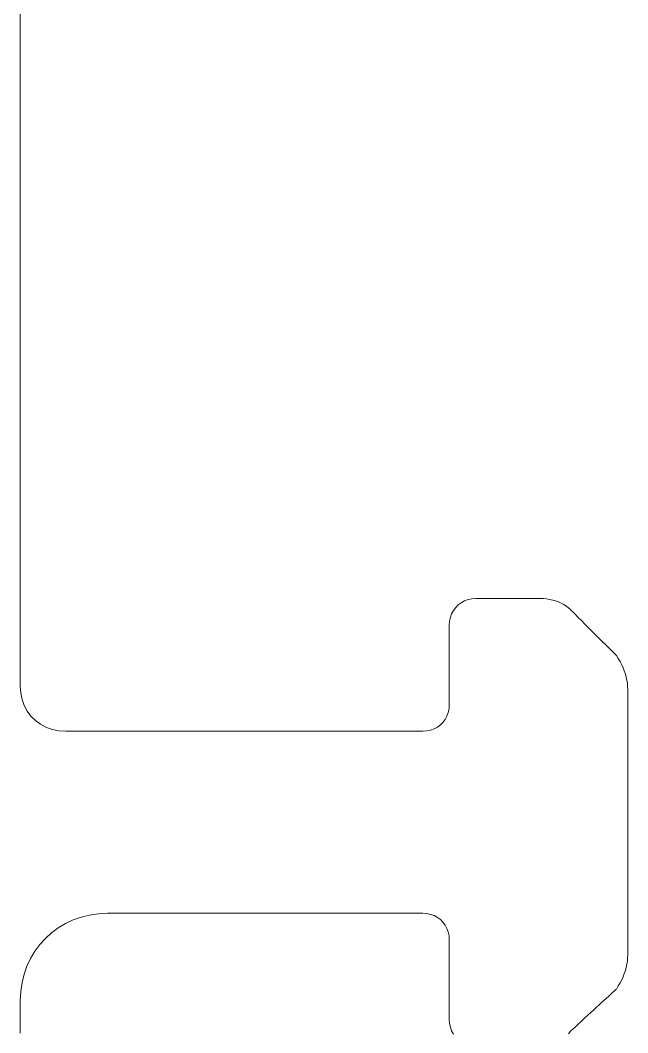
# Model space of a CAD drawing. Header units: millimetres. Extents: x -62 to 0, y 0 to 70.
# Drawn here: x -6.99 to -0.21, y 12.13 to 23.43 of the extents above; entities that cross this region are included whole.
import ezdxf

# ---------------------------------------------------------------- set-up
doc = ezdxf.new("R2010")
doc.units = ezdxf.units.MM
doc.header["$MEASUREMENT"] = 0
doc.layers.add('Layer 1', color=7, linetype='Continuous')

msp = doc.modelspace()

# ---------------------------------------------------------------- linework, layer by layer
at = {"layer": 'Layer 1', "lineweight": 18}
for points in [[(-6.988, 23.539), (-6.988, 23.374), (-6.988, 23.044), (-6.988, 22.714), (-6.988, 22.549), (-6.988, 22.384), (-6.988, 22.22), (-6.988, 22.056), (-6.988, 21.893), (-6.988, 21.73), (-6.988, 21.568), (-6.988, 21.406), (-6.988, 21.326), (-6.988, 21.245), (-6.988, 21.165), (-6.988, 21.086), (-6.988, 21.006), (-6.988, 20.927), (-6.988, 20.848), (-6.988, 20.769), (-6.988, 20.69), (-6.988, 20.612), (-6.988, 20.534), (-6.988, 20.457), (-6.988, 20.379), (-6.988, 20.303), (-6.988, 20.226), (-6.988, 20.15), (-6.988, 20.074), (-6.988, 19.998), (-6.988, 19.923), (-6.988, 19.849), (-6.988, 19.774), (-6.988, 19.7), (-6.988, 19.627), (-6.988, 19.554), (-6.988, 19.481), (-6.988, 19.409), (-6.988, 19.337), (-6.988, 19.266), (-6.988, 19.196), (-6.988, 19.125), (-6.988, 19.056), (-6.988, 18.986), (-6.988, 18.918), (-6.988, 18.85), (-6.988, 18.782), (-6.988, 18.715), (-6.988, 18.648), (-6.988, 18.582), (-6.988, 18.517), (-6.988, 18.452), (-6.988, 18.388), (-6.988, 18.325), (-6.988, 18.262), (-6.988, 18.2), (-6.988, 18.138), (-6.988, 18.077), (-6.988, 18.017), (-6.988, 17.957), (-6.988, 17.898), (-6.988, 17.84), (-6.988, 17.783), (-6.988, 17.726), (-6.988, 17.67), (-6.988, 17.614), (-6.988, 17.56), (-6.988, 17.506), (-6.988, 17.453), (-6.988, 17.4), (-6.988, 17.375), (-6.988, 17.349), (-6.988, 17.323), (-6.988, 17.298), (-6.988, 17.273), (-6.988, 17.248), (-6.988, 17.224), (-6.988, 17.199), (-6.988, 17.175), (-6.988, 17.151), (-6.988, 17.127), (-6.988, 17.103), (-6.988, 17.08), (-6.988, 17.057), (-6.988, 17.034), (-6.988, 17.011), (-6.988, 16.989), (-6.988, 16.966), (-6.988, 16.944), (-6.988, 16.922), (-6.988, 16.901), (-6.988, 16.879), (-6.988, 16.858), (-6.988, 16.837), (-6.988, 16.816), (-6.988, 16.796), (-6.988, 16.775), (-6.988, 16.755), (-6.988, 16.735), (-6.988, 16.716), (-6.988, 16.696), (-6.988, 16.677), (-6.988, 16.658), (-6.988, 16.64), (-6.988, 16.621), (-6.988, 16.603), (-6.988, 16.585), (-6.988, 16.568), (-6.988, 16.55), (-6.988, 16.533), (-6.988, 16.516), (-6.988, 16.499), (-6.988, 16.483), (-6.988, 16.467), (-6.988, 16.451), (-6.988, 16.435), (-6.988, 16.419), (-6.988, 16.404), (-6.988, 16.389), (-6.988, 16.375), (-6.988, 16.36), (-6.988, 16.346), (-6.988, 16.332), (-6.988, 16.318), (-6.988, 16.305), (-6.988, 16.292), (-6.988, 16.279), (-6.988, 16.267), (-6.988, 16.254), (-6.988, 16.242), (-6.988, 16.23), (-6.988, 16.219), (-6.988, 16.208), (-6.988, 16.197), (-6.988, 16.186), (-6.988, 16.176), (-6.988, 16.166), (-6.988, 16.156), (-6.988, 16.146), (-6.988, 16.137), (-6.988, 16.128), (-6.988, 16.119), (-6.988, 16.111), (-6.988, 16.103), (-6.988, 16.095), (-6.988, 16.088), (-6.988, 16.08), (-6.988, 16.073), (-6.988, 16.067), (-6.988, 16.06), (-6.988, 16.054), (-6.988, 16.049), (-6.988, 16.043), (-6.988, 16.038), (-6.988, 16.033), (-6.988, 16.029), (-6.988, 16.024), (-6.988, 16.02), (-6.988, 16.017), (-6.988, 16.014), (-6.988, 16.011), (-6.988, 16.008), (-6.988, 16.005), (-6.988, 16.003), (-6.988, 16.002), (-6.988, 16), (-6.988, 15.999), (-6.988, 15.998), (-6.988, 15.998), (-6.988, 15.998), (-6.983, 15.919), (-6.967, 15.845), (-6.943, 15.777), (-6.91, 15.714), (-6.868, 15.658), (-6.819, 15.609), (-6.763, 15.568), (-6.701, 15.534), (-6.632, 15.51), (-6.558, 15.495), (-6.479, 15.49), (-6.479, 15.49), (-6.477, 15.49), (-6.473, 15.49), (-6.468, 15.49), (-6.462, 15.49), (-6.454, 15.49), (-6.445, 15.49), (-6.435, 15.49), (-6.423, 15.49), (-6.41, 15.49), (-6.396, 15.49), (-6.381, 15.49), (-6.365, 15.49), (-6.347, 15.49), (-6.328, 15.49), (-6.308, 15.49), (-6.287, 15.49), (-6.265, 15.49), (-6.242, 15.49), (-6.218, 15.49), (-6.193, 15.49), (-6.167, 15.49), (-6.14, 15.49), (-6.112, 15.49), (-6.083, 15.49), (-6.053, 15.49), (-6.023, 15.49), (-5.991, 15.49), (-5.959, 15.49), (-5.926, 15.49), (-5.892, 15.49), (-5.857, 15.49), (-5.822, 15.49), (-5.786, 15.49), (-5.712, 15.49), (-5.635, 15.49), (-5.556, 15.49), (-5.475, 15.49), (-5.392, 15.49), (-5.307, 15.49), (-5.22, 15.49), (-5.132, 15.49), (-5.042, 15.49), (-4.952, 15.49), (-4.86, 15.49), (-4.675, 15.49), (-4.489, 15.49), (-4.303, 15.49), (-4.118, 15.49), (-4.026, 15.49), (-3.936, 15.49), (-3.846, 15.49), (-3.758, 15.49), (-3.672, 15.49), (-3.586, 15.49), (-3.503, 15.49), (-3.422, 15.49), (-3.343, 15.49), (-3.266, 15.49), (-3.192, 15.49), (-3.156, 15.49), (-3.121, 15.49), (-3.086, 15.49), (-3.052, 15.49), (-3.019, 15.49), (-2.987, 15.49), (-2.955, 15.49), (-2.925, 15.49), (-2.895, 15.49), (-2.866, 15.49), (-2.838, 15.49), (-2.811, 15.49), (-2.785, 15.49), (-2.76, 15.49), (-2.736, 15.49), (-2.713, 15.49), (-2.691, 15.49), (-2.67, 15.49), (-2.65, 15.49), (-2.631, 15.49), (-2.614, 15.49), (-2.597, 15.49), (-2.582, 15.49), (-2.568, 15.49), (-2.555, 15.49), (-2.543, 15.49), (-2.533, 15.49), (-2.524, 15.49), (-2.516, 15.49), (-2.51, 15.49), (-2.505, 15.49), (-2.502, 15.49), (-2.499, 15.49), (-2.499, 15.49), (-2.454, 15.493), (-2.411, 15.502), (-2.371, 15.516), (-2.335, 15.536), (-2.302, 15.56), (-2.273, 15.589), (-2.249, 15.622), (-2.229, 15.659), (-2.214, 15.698), (-2.205, 15.741), (-2.202, 15.786), (-2.202, 15.789), (-2.202, 15.796), (-2.202, 15.808), (-2.202, 15.824), (-2.202, 15.844), (-2.202, 15.868), (-2.202, 15.925), (-2.202, 15.992), (-2.202, 16.067), (-2.202, 16.23), (-2.202, 16.394), (-2.202, 16.469), (-2.202, 16.536), (-2.202, 16.593), (-2.202, 16.616), (-2.202, 16.637), (-2.202, 16.653), (-2.202, 16.665), (-2.202, 16.672), (-2.202, 16.675), (-2.199, 16.72), (-2.19, 16.762), (-2.176, 16.802), (-2.156, 16.839), (-2.131, 16.871), (-2.103, 16.9), (-2.07, 16.925), (-2.033, 16.944), (-1.993, 16.959), (-1.951, 16.968), (-1.906, 16.971), (-1.904, 16.971), (-1.898, 16.971), (-1.875, 16.971), (-1.839, 16.971), (-1.793, 16.971), (-1.739, 16.971), (-1.678, 16.971), (-1.546, 16.971), (-1.414, 16.971), (-1.353, 16.971), (-1.298, 16.971), (-1.252, 16.971), (-1.217, 16.971), (-1.194, 16.971), (-1.188, 16.971), (-1.186, 16.971), (-1.151, 16.97), (-1.117, 16.967), (-1.083, 16.962), (-1.049, 16.954), (-1.017, 16.945), (-0.985, 16.933), (-0.954, 16.92), (-0.925, 16.904), (-0.897, 16.886), (-0.871, 16.866), (-0.847, 16.844), (-0.846, 16.843), (-0.841, 16.838), (-0.825, 16.822), (-0.8, 16.797), (-0.768, 16.765), (-0.729, 16.726), (-0.686, 16.683), (-0.593, 16.59), (-0.5, 16.497), (-0.457, 16.454), (-0.418, 16.416), (-0.386, 16.383), (-0.361, 16.358), (-0.345, 16.342), (-0.34, 16.338), (-0.339, 16.336), (-0.317, 16.302), (-0.297, 16.267), (-0.279, 16.232), (-0.263, 16.198), (-0.25, 16.163), (-0.238, 16.128), (-0.229, 16.094), (-0.221, 16.059), (-0.216, 16.025), (-0.213, 15.99), (-0.212, 15.955), (-0.212, 15.955), (-0.212, 15.953), (-0.212, 15.95), (-0.212, 15.947), (-0.212, 15.942), (-0.212, 15.936), (-0.212, 15.93), (-0.212, 15.922), (-0.212, 15.913), (-0.212, 15.904), (-0.212, 15.882), (-0.212, 15.857), (-0.212, 15.828), (-0.212, 15.796), (-0.212, 15.761), (-0.212, 15.723), (-0.212, 15.682), (-0.212, 15.638), (-0.212, 15.592), (-0.212, 15.543), (-0.212, 15.492), (-0.212, 15.439), (-0.212, 15.384), (-0.212, 15.327), (-0.212, 15.268), (-0.212, 15.208), (-0.212, 15.146), (-0.212, 15.082), (-0.212, 15.018), (-0.212, 14.952), (-0.212, 14.886), (-0.212, 14.75), (-0.212, 14.613), (-0.212, 14.474), (-0.212, 14.335), (-0.212, 14.198), (-0.212, 14.062), (-0.212, 13.996), (-0.212, 13.93), (-0.212, 13.866), (-0.212, 13.802), (-0.212, 13.74), (-0.212, 13.68), (-0.212, 13.621), (-0.212, 13.564), (-0.212, 13.509), (-0.212, 13.456), (-0.212, 13.405), (-0.212, 13.356), (-0.212, 13.31), (-0.212, 13.266), (-0.212, 13.225), (-0.212, 13.187), (-0.212, 13.152), (-0.212, 13.12), (-0.212, 13.091), (-0.212, 13.066), (-0.212, 13.044), (-0.212, 13.035), (-0.212, 13.026), (-0.212, 13.018), (-0.212, 13.012), (-0.212, 13.006), (-0.212, 13.001), (-0.212, 12.998), (-0.212, 12.995), (-0.212, 12.993), (-0.212, 12.993), (-0.213, 12.958), (-0.216, 12.924), (-0.221, 12.889), (-0.229, 12.854), (-0.238, 12.82), (-0.25, 12.785), (-0.263, 12.75), (-0.279, 12.716), (-0.297, 12.681), (-0.317, 12.647), (-0.339, 12.612), (-0.345, 12.607), (-0.361, 12.592), (-0.386, 12.569), (-0.418, 12.539), (-0.457, 12.504), (-0.5, 12.465), (-0.593, 12.379), (-0.686, 12.294), (-0.729, 12.254), (-0.768, 12.219), (-0.8, 12.189), (-0.825, 12.166), (-0.841, 12.152), (-0.847, 12.146), (-0.871, 12.114)], [(-2.156, 12.11), (-2.176, 12.146), (-2.19, 12.186), (-2.199, 12.228), (-2.202, 12.273), (-2.202, 12.276), (-2.202, 12.283), (-2.202, 12.295), (-2.202, 12.311), (-2.202, 12.332), (-2.202, 12.355), (-2.202, 12.412), (-2.202, 12.479), (-2.202, 12.555), (-2.202, 12.718), (-2.202, 12.881), (-2.202, 12.956), (-2.202, 13.023), (-2.202, 13.08), (-2.202, 13.104), (-2.202, 13.124), (-2.202, 13.14), (-2.202, 13.152), (-2.202, 13.16), (-2.202, 13.162), (-2.205, 13.207), (-2.214, 13.25), (-2.229, 13.289), (-2.249, 13.326), (-2.273, 13.359), (-2.302, 13.388), (-2.335, 13.412), (-2.371, 13.432), (-2.411, 13.446), (-2.454, 13.455), (-2.499, 13.458), (-2.499, 13.458), (-2.501, 13.458), (-2.504, 13.458), (-2.509, 13.458), (-2.514, 13.458), (-2.521, 13.458), (-2.529, 13.458), (-2.538, 13.458), (-2.548, 13.458), (-2.56, 13.458), (-2.572, 13.458), (-2.586, 13.458), (-2.6, 13.458), (-2.616, 13.458), (-2.632, 13.458), (-2.65, 13.458), (-2.668, 13.458), (-2.688, 13.458), (-2.708, 13.458), (-2.729, 13.458), (-2.751, 13.458), (-2.775, 13.458), (-2.798, 13.458), (-2.823, 13.458), (-2.849, 13.458), (-2.875, 13.458), (-2.93, 13.458), (-2.987, 13.458), (-3.048, 13.458), (-3.111, 13.458), (-3.176, 13.458), (-3.244, 13.458), (-3.314, 13.458), (-3.386, 13.458), (-3.459, 13.458), (-3.534, 13.458), (-3.611, 13.458), (-3.689, 13.458), (-3.768, 13.458), (-3.848, 13.458), (-3.928, 13.458), (-4.092, 13.458), (-4.256, 13.458), (-4.421, 13.458), (-4.584, 13.458), (-4.665, 13.458), (-4.745, 13.458), (-4.824, 13.458), (-4.902, 13.458), (-4.978, 13.458), (-5.053, 13.458), (-5.127, 13.458), (-5.198, 13.458), (-5.268, 13.458), (-5.336, 13.458), (-5.401, 13.458), (-5.464, 13.458), (-5.525, 13.458), (-5.583, 13.458), (-5.638, 13.458), (-5.664, 13.458), (-5.689, 13.458), (-5.714, 13.458), (-5.738, 13.458), (-5.761, 13.458), (-5.783, 13.458), (-5.804, 13.458), (-5.825, 13.458), (-5.844, 13.458), (-5.863, 13.458), (-5.88, 13.458), (-5.897, 13.458), (-5.912, 13.458), (-5.927, 13.458), (-5.94, 13.458), (-5.953, 13.458), (-5.964, 13.458), (-5.974, 13.458), (-5.983, 13.458), (-5.991, 13.458), (-5.998, 13.458), (-6.004, 13.458), (-6.008, 13.458), (-6.011, 13.458), (-6.013, 13.458), (-6.014, 13.458), (-6.115, 13.453), (-6.214, 13.439), (-6.308, 13.416), (-6.398, 13.384), (-6.484, 13.343), (-6.564, 13.295), (-6.638, 13.24), (-6.707, 13.178), (-6.769, 13.109), (-6.825, 13.035), (-6.873, 12.954), (-6.913, 12.869), (-6.945, 12.779), (-6.968, 12.685), (-6.983, 12.587), (-6.988, 12.485), (-6.988, 12.485), (-6.988, 12.483), (-6.988, 12.481), (-6.988, 12.478), (-6.988, 12.475), (-6.988, 12.47), (-6.988, 12.465), (-6.988, 12.459), (-6.988, 12.452), (-6.988, 12.445), (-6.988, 12.436), (-6.988, 12.427), (-6.988, 12.418), (-6.988, 12.407), (-6.988, 12.396), (-6.988, 12.384), (-6.988, 12.371), (-6.988, 12.358), (-6.988, 12.343), (-6.988, 12.329), (-6.988, 12.313), (-6.988, 12.297), (-6.988, 12.28), (-6.988, 12.262), (-6.988, 12.244), (-6.988, 12.225), (-6.988, 12.205), (-6.988, 12.185), (-6.988, 12.164), (-6.988, 12.143), (-6.988, 12.12)]]:
    msp.add_lwpolyline(points, dxfattribs=at)

doc.saveas('drawing.dxf')
